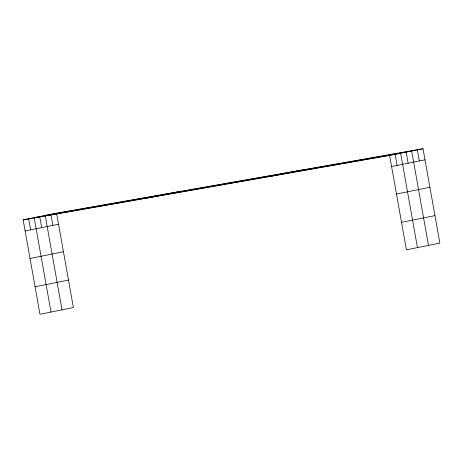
<?xml version="1.0" encoding="UTF-8"?>
<svg xmlns="http://www.w3.org/2000/svg" width="463" height="463" viewBox="0 0 463 463"><rect width="100%" height="100%" fill="white"/><g stroke="black" fill="none" stroke-linecap="round" stroke-linejoin="round"><path stroke-width="0.69" d="M56.579 213.165L73.391 307.554L39.963 314.273L23.15 219.884L56.579 213.165L423.037 148.727L439.85 243.116L406.421 249.835L389.609 155.446L423.037 148.727M144.08 198.615L177.508 191.902M268.679 176.71L302.108 169.99M25.124 230.979L58.552 224.26M391.582 166.535L425.011 159.822M30.02 258.464L63.448 251.75M396.478 194.026L429.907 187.307M35.066 286.788L68.495 280.069M401.525 222.344L434.954 215.631M23.15 219.884L389.609 155.446M417.354 149.867L419.328 160.962M428.483 245.402L411.671 151.013L45.212 215.451L62.025 309.84M406.155 152.119L408.135 163.213M417.452 247.618L400.64 153.23L34.181 217.668L50.994 312.056M395.124 154.335L397.098 165.43M50.895 214.311L52.869 225.4M39.696 216.557L41.676 227.651M28.665 218.773L30.639 229.868"/></g></svg>
